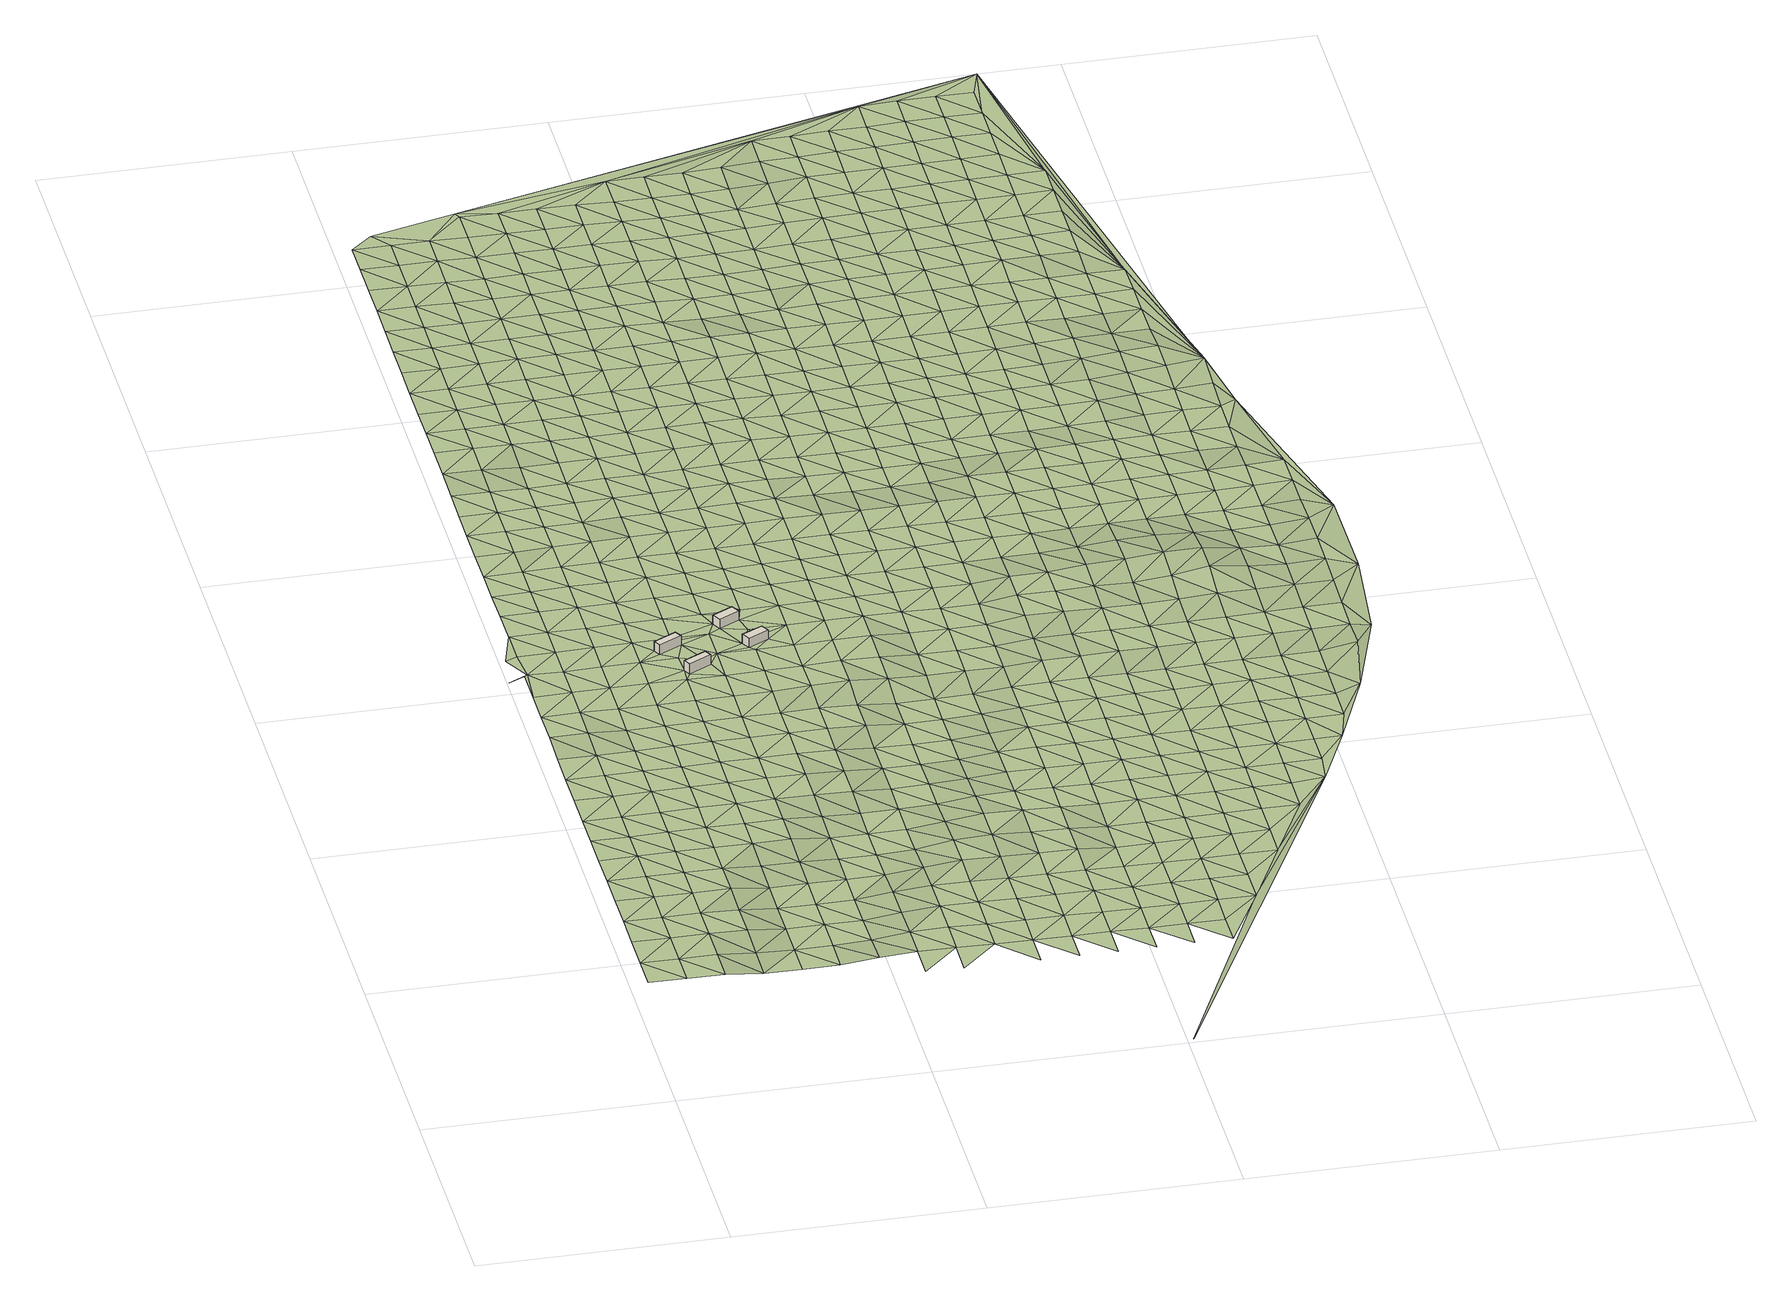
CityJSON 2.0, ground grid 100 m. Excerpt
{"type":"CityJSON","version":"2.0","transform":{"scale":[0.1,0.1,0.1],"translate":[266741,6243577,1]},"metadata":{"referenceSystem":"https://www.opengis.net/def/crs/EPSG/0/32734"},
"CityObjects":{
"building1":{"type":"Building","attributes":{"building":"transportation","building:levels":"1","footprint":{"type":"Polygon"},"plus_code":"CHX7X9XV+XGR","ground_height":3.91,"building_height":4.1,"roof_height":8.01},"geometry":[{"type":"Solid","lod":"1","boundaries":[[[[0,1,2,3]],[[1,4,5,2]],[[4,6,7,5]],[[6,0,3,7]],[[3,2,5,7]],[[6,4,1,0]]]]}]},
"building2":{"type":"Building","attributes":{"building":"transportation","building:levels":"1","footprint":{"type":"Polygon"},"plus_code":"CHXMXMX7+XFW","ground_height":3.87,"building_height":4.1,"roof_height":7.97},"geometry":[{"type":"Solid","lod":"1","boundaries":[[[[8,9,10,11]],[[9,12,13,10]],[[12,14,15,13]],[[14,8,11,15]],[[11,10,13,15]],[[14,12,9,8]]]]}]},
"building3":{"type":"Building","attributes":{"building":"transportation","building:levels":"1","footprint":{"type":"Polygon"},"plus_code":"CJXGXVXG+XHX","ground_height":3.92,"building_height":4.1,"roof_height":8.02},"geometry":[{"type":"Solid","lod":"1","boundaries":[[[[16,17,18,19]],[[17,20,21,18]],[[20,22,23,21]],[[22,16,19,23]],[[19,18,21,23]],[[22,20,17,16]]]]}]},
"building4":{"type":"Building","attributes":{"building":"transportation","building:levels":"1","footprint":{"type":"Polygon"},"plus_code":"CJXXX4X6+X4X","ground_height":3.78,"building_height":4.1,"roof_height":7.88},"geometry":[{"type":"Solid","lod":"1","boundaries":[[[[24,25,26,27]],[[25,28,29,26]],[[28,30,31,29]],[[30,24,27,31]],[[27,26,29,31]],[[30,28,25,24]]]]}]},
"terrain1":{"type":"TINRelief","geometry":[{"type":"CompositeSurface","lod":"1","boundaries":[[[32,33,34]],[[35,36,32]],[[32,34,37]],[[36,35,38]],[[32,37,35]],[[37,34,39]],[[40,38,41]],[[38,35,42]],[[43,40,41]],[[41,38,42]],[[35,37,44]],[[39,45,37]],[[44,42,35]],[[46,43,47]],[[37,45,44]],[[41,48,43]],[[49,46,47]],[[43,48,47]],[[45,39,50]],[[51,41,42]],[[42,44,52]],[[53,49,54]],[[41,51,48]],[[51,42,52]],[[47,54,49]],[[45,55,44]],[[50,55,45]],[[56,53,57]],[[47,48,58]],[[54,59,53]],[[52,44,60]],[[51,58,48]],[[56,57,61]],[[53,59,57]],[[55,60,44]],[[62,54,47]],[[58,62,47]],[[51,52,63]],[[60,64,52]],[[50,65,55]],[[66,59,54]],[[67,61,68]],[[61,57,69]],[[63,58,51]],[[63,52,64]],[[62,66,54]],[[70,67,68]],[[61,69,68]],[[50,71,65]],[[72,60,55]],[[59,73,57]],[[62,58,74]],[[66,75,59]],[[76,70,77]],[[60,72,64]],[[55,65,72]],[[74,58,63]],[[73,69,57]],[[59,75,73]],[[68,77,70]],[[78,66,62]],[[79,80,81]],[[62,74,78]],[[76,82,83]],[[69,84,68]],[[65,71,85]],[[63,64,86]],[[80,79,83]],[[77,87,76]],[[64,72,88]],[[75,66,89]],[[69,73,84]],[[80,90,91]],[[86,74,63]],[[76,87,82]],[[86,64,88]],[[89,66,78]],[[83,82,80]],[[92,77,68]],[[93,91,90]],[[94,73,75]],[[72,65,95]],[[65,85,96]],[[92,68,84]],[[75,89,94]],[[97,87,77]],[[95,88,72]],[[78,74,98]],[[65,96,95]],[[74,86,99]],[[100,90,80]],[[82,101,80]],[[84,73,102]],[[92,97,77]],[[100,93,90]],[[98,89,78]],[[102,73,94]],[[98,74,99]],[[101,100,80]],[[82,87,103]],[[104,92,84]],[[105,96,85]],[[86,88,106]],[[97,107,87]],[[88,95,108]],[[109,93,110]],[[104,84,102]],[[94,89,111]],[[82,103,101]],[[99,86,106]],[[110,93,100]],[[87,107,103]],[[106,88,108]],[[89,98,112]],[[96,113,95]],[[97,92,114]],[[102,94,111]],[[115,116,109]],[[96,105,113]],[[111,89,112]],[[92,104,114]],[[99,117,98]],[[109,110,115]],[[107,97,118]],[[100,101,119]],[[120,108,95]],[[117,99,106]],[[121,101,103]],[[122,116,123]],[[104,102,124]],[[114,118,97]],[[95,113,120]],[[119,110,100]],[[112,98,125]],[[123,116,115]],[[111,124,102]],[[121,119,101]],[[125,98,117]],[[107,126,103]],[[104,127,114]],[[113,105,128]],[[129,106,108]],[[118,130,107]],[[120,131,108]],[[122,132,133]],[[112,134,111]],[[123,135,122]],[[124,127,104]],[[115,110,136]],[[106,129,117]],[[110,119,137]],[[107,130,126]],[[129,108,131]],[[134,112,125]],[[138,120,113]],[[139,133,132]],[[140,118,114]],[[141,121,103]],[[122,135,132]],[[124,111,142]],[[136,123,115]],[[136,110,137]],[[138,113,128]],[[140,114,127]],[[142,111,134]],[[141,103,126]],[[143,130,118]],[[119,121,144]],[[120,145,131]],[[125,117,146]],[[117,129,147]],[[135,123,148]],[[149,139,150]],[[127,124,151]],[[145,120,138]],[[140,143,118]],[[132,152,139]],[[137,119,144]],[[153,128,154]],[[134,125,146]],[[148,123,136]],[[151,124,142]],[[144,121,141]],[[117,147,146]],[[155,149,150]],[[139,152,150]],[[126,130,156]],[[128,153,138]],[[127,157,140]],[[129,131,158]],[[143,159,130]],[[131,145,160]],[[137,161,136]],[[132,135,162]],[[142,134,163]],[[148,164,135]],[[127,151,157]],[[165,155,166]],[[158,147,129]],[[161,137,144]],[[130,159,156]],[[158,131,160]],[[146,163,134]],[[141,126,8]],[[132,162,152]],[[167,143,140]],[[150,166,155]],[[135,164,162]],[[144,141,0]],[[168,148,136]],[[145,138,169]],[[138,153,170]],[[167,140,157]],[[126,156,8]],[[142,171,151]],[[0,141,172]],[[147,173,146]],[[168,136,161]],[[163,174,142]],[[165,175,176]],[[159,143,177]],[[150,152,178]],[[169,160,145]],[[166,179,165]],[[180,172,141]],[[138,170,169]],[[147,158,173]],[[141,8,180]],[[148,181,164]],[[157,151,171]],[[142,174,171]],[[177,143,167]],[[162,178,152]],[[182,176,175]],[[161,144,183]],[[153,184,185]],[[144,0,183]],[[186,163,146]],[[165,179,175]],[[181,148,168]],[[8,156,9]],[[187,166,150]],[[159,188,156]],[[186,146,173]],[[185,170,153]],[[158,160,189]],[[178,187,150]],[[159,177,188]],[[160,169,190]],[[180,191,172]],[[168,161,192]],[[164,193,162]],[[194,174,163]],[[167,157,195]],[[164,181,196]],[[171,197,157]],[[183,0,198]],[[9,156,199]],[[200,182,201]],[[202,179,166]],[[173,158,189]],[[180,8,203]],[[175,204,182]],[[183,192,161]],[[189,160,190]],[[186,194,163]],[[170,205,169]],[[193,178,162]],[[195,177,167]],[[187,202,166]],[[164,196,193]],[[199,156,188]],[[195,157,197]],[[201,206,200]],[[191,180,203]],[[182,204,201]],[[170,185,205]],[[207,9,199]],[[181,168,208]],[[171,174,209]],[[173,210,186]],[[194,211,174]],[[192,212,168]],[[175,179,213]],[[187,178,214]],[[215,190,169]],[[202,216,179]],[[210,173,189]],[[208,196,181]],[[188,177,217]],[[171,209,197]],[[183,198,218]],[[191,203,219]],[[174,211,209]],[[168,212,208]],[[177,195,220]],[[169,205,215]],[[214,178,193]],[[218,198,191]],[[221,206,222]],[[175,213,204]],[[203,207,219]],[[206,201,223]],[[179,216,213]],[[207,199,219]],[[224,202,187]],[[217,199,188]],[[16,192,183]],[[194,186,225]],[[220,217,177]],[[186,210,226]],[[191,219,218]],[[221,222,227]],[[195,197,228]],[[205,185,229]],[[189,190,230]],[[206,223,222]],[[187,214,224]],[[215,231,190]],[[201,204,232]],[[233,212,192]],[[196,234,193]],[[194,225,211]],[[196,208,235]],[[228,197,209]],[[16,183,218]],[[229,185,236]],[[186,226,225]],[[216,202,237]],[[219,199,238]],[[210,189,230]],[[232,204,213]],[[230,190,231]],[[227,239,240]],[[215,205,241]],[[234,214,193]],[[242,220,195]],[[237,202,224]],[[196,235,234]],[[233,192,16]],[[199,217,238]],[[243,223,201]],[[208,212,244]],[[227,222,239]],[[241,205,229]],[[228,242,195]],[[219,24,218]],[[245,213,216]],[[211,246,209]],[[210,247,226]],[[232,243,201]],[[244,212,233]],[[211,225,248]],[[240,249,250]],[[17,16,218]],[[216,237,245]],[[247,210,230]],[[219,238,251]],[[24,219,25]],[[17,218,24]],[[252,235,208]],[[224,214,253]],[[217,220,254]],[[228,209,246]],[[215,255,231]],[[219,251,25]],[[249,240,239]],[[211,248,246]],[[242,256,220]],[[215,241,257]],[[214,234,258]],[[222,223,259]],[[213,260,232]],[[226,261,225]],[[243,262,223]],[[252,208,244]],[[22,233,16]],[[253,237,224]],[[238,217,254]],[[260,213,245]],[[254,220,256]],[[253,214,258]],[[215,257,255]],[[226,247,261]],[[250,263,264]],[[222,259,239]],[[230,231,265]],[[17,24,266]],[[250,249,267]],[[223,262,259]],[[244,233,268]],[[235,269,234]],[[241,229,270]],[[225,271,248]],[[272,242,228]],[[273,235,252]],[[228,246,274]],[[229,275,276]],[[20,17,266]],[[243,232,277]],[[263,278,264]],[[279,251,238]],[[247,230,265]],[[250,267,263]],[[233,22,268]],[[232,260,280]],[[28,25,251]],[[265,231,255]],[[271,225,261]],[[249,239,281]],[[266,24,282]],[[245,237,283]],[[257,241,270]],[[242,272,256]],[[258,234,269]],[[237,253,284]],[[235,273,269]],[[279,238,254]],[[228,274,272]],[[229,276,270]],[[243,277,262]],[[246,248,285]],[[252,244,286]],[[232,280,277]],[[281,239,259]],[[22,20,268]],[[278,287,288]],[[260,245,283]],[[247,289,261]],[[283,237,284]],[[268,286,244]],[[248,271,285]],[[267,249,290]],[[28,251,291]],[[258,292,253]],[[255,257,293]],[[287,278,263]],[[289,247,265]],[[251,279,291]],[[273,252,294]],[[295,254,256]],[[274,246,296]],[[20,266,297]],[[290,249,281]],[[256,272,298]],[[257,270,293]],[[269,292,258]],[[266,282,297]],[[259,262,299]],[[260,300,280]],[[271,261,301]],[[262,277,302]],[[286,294,252]],[[285,296,246]],[[297,282,28]],[[284,253,303]],[[254,295,279]],[[268,20,304]],[[287,305,288]],[[300,260,283]],[[306,288,305]],[[295,256,298]],[[301,261,289]],[[263,267,307]],[[259,299,281]],[[265,255,308]],[[267,290,309]],[[262,302,299]],[[297,28,291]],[[292,303,253]],[[255,293,310]],[[280,311,277]],[[286,268,304]],[[269,273,312]],[[313,270,276]],[[271,314,285]],[[272,274,315]],[[273,294,316]],[[296,317,274]],[[304,20,297]],[[276,318,319]],[[284,320,283]],[[289,265,308]],[[267,309,307]],[[280,300,311]],[[308,255,310]],[[314,271,301]],[[321,287,263]],[[269,312,292]],[[315,298,272]],[[322,291,279]],[[303,320,284]],[[273,316,312]],[[279,295,323]],[[276,319,313]],[[274,317,315]],[[277,324,302]],[[325,290,281]],[[296,285,326]],[[294,286,327]],[[293,270,328]],[[281,299,329]],[[287,321,305]],[[300,283,330]],[[324,277,311]],[[321,263,307]],[[327,286,304]],[[326,285,314]],[[279,323,322]],[[309,290,325]],[[306,305,331]],[[297,291,332]],[[328,310,293]],[[333,301,289]],[[281,329,325]],[[320,330,283]],[[328,270,313]],[[308,334,289]],[[302,335,299]],[[316,294,336]],[[337,303,292]],[[295,298,338]],[[317,296,339]],[[298,315,340]],[[292,312,341]],[[300,342,311]],[[304,297,332]],[[314,301,333]],[[335,302,324]],[[336,294,327]],[[339,296,326]],[[332,291,322]],[[289,334,333]],[[307,309,343]],[[303,337,320]],[[338,323,295]],[[331,305,321]],[[330,342,300]],[[338,298,340]],[[292,341,337]],[[299,344,329]],[[317,345,315]],[[346,308,310]],[[309,325,343]],[[310,328,347]],[[324,311,348]],[[327,304,349]],[[316,350,312]],[[351,313,319]],[[326,314,352]],[[344,299,335]],[[316,336,353]],[[345,317,339]],[[354,355,319]],[[307,356,321]],[[308,346,334]],[[342,348,311]],[[332,349,304]],[[346,310,347]],[[333,352,314]],[[329,357,325]],[[358,330,320]],[[328,313,351]],[[350,341,312]],[[340,315,359]],[[360,322,323]],[[356,307,343]],[[320,337,361]],[[316,353,350]],[[323,338,362]],[[319,355,351]],[[331,363,306]],[[364,339,326]],[[336,327,365]],[[329,344,357]],[[359,315,345]],[[335,324,366]],[[367,331,321]],[[330,358,342]],[[334,368,333]],[[348,369,324]],[[320,361,358]],[[327,349,365]],[[364,326,352]],[[323,362,360]],[[340,370,338]],[[371,332,322]],[[372,347,328]],[[367,321,356]],[[334,346,368]],[[343,325,373]],[[344,335,366]],[[353,336,374]],[[337,341,375]],[[345,339,376]],[[366,324,369]],[[325,357,377]],[[370,340,359]],[[328,351,372]],[[341,350,378]],[[332,371,349]],[[352,333,379]],[[365,374,336]],[[376,339,364]],[[371,322,360]],[[356,343,373]],[[380,348,342]],[[375,361,337]],[[362,338,381]],[[373,325,377]],[[382,331,367]],[[342,358,383]],[[341,378,375]],[[379,333,368]],[[344,384,357]],[[385,359,345]],[[346,347,386]],[[381,338,370]],[[372,387,347]],[[348,380,369]],[[388,365,349]],[[353,389,350]],[[351,355,390]],[[391,331,382]],[[366,384,344]],[[342,383,380]],[[374,392,353]],[[345,376,385]],[[355,393,394]],[[367,356,395]],[[364,352,396]],[[363,331,391]],[[346,386,368]],[[362,397,360]],[[371,388,349]],[[386,347,387]],[[379,398,352]],[[377,357,399]],[[358,361,400]],[[390,372,351]],[[378,350,389]],[[370,359,401]],[[373,395,356]],[[361,375,402]],[[353,392,389]],[[362,381,397]],[[355,394,390]],[[396,376,364]],[[403,374,365]],[[384,399,357]],[[396,352,398]],[[401,359,385]],[[404,366,369]],[[400,383,358]],[[405,379,368]],[[360,406,371]],[[369,380,407]],[[361,402,400]],[[388,403,365]],[[377,408,373]],[[382,367,409]],[[378,410,375]],[[395,411,367]],[[405,368,386]],[[406,360,397]],[[366,404,384]],[[412,392,374]],[[381,370,413]],[[387,372,414]],[[404,369,407]],[[399,408,377]],[[401,415,370]],[[372,390,416]],[[389,410,378]],[[409,391,382]],[[417,388,371]],[[385,376,418]],[[379,419,398]],[[367,411,409]],[[376,396,420]],[[403,412,374]],[[395,373,421]],[[380,383,422]],[[402,375,423]],[[397,381,413]],[[383,400,424]],[[413,370,415]],[[417,371,406]],[[372,416,414]],[[419,379,405]],[[391,425,363]],[[418,401,385]],[[426,386,387]],[[408,421,373]],[[410,423,375]],[[418,376,420]],[[422,407,380]],[[399,384,427]],[[388,428,403]],[[389,392,429]],[[390,394,430]],[[384,404,431]],[[383,424,422]],[[412,432,392]],[[394,433,434]],[[411,395,435]],[[396,398,436]],[[386,426,405]],[[391,409,425]],[[428,388,417]],[[426,387,414]],[[398,419,437]],[[408,399,427]],[[400,402,438]],[[416,390,430]],[[389,429,410]],[[415,401,439]],[[406,397,440]],[[421,435,395]],[[384,431,427]],[[423,441,402]],[[392,432,429]],[[413,442,397]],[[394,434,430]],[[420,396,436]],[[436,398,437]],[[439,401,418]],[[404,407,443]],[[424,400,438]],[[411,444,409]],[[445,412,403]],[[406,440,417]],[[407,422,446]],[[402,441,438]],[[403,428,447]],[[397,442,440]],[[421,408,448]],[[419,405,449]],[[435,444,411]],[[405,426,450]],[[443,431,404]],[[412,445,432]],[[451,423,410]],[[452,413,415]],[[420,453,418]],[[414,416,454]],[[443,407,446]],[[427,448,408]],[[403,447,445]],[[439,455,415]],[[430,456,416]],[[410,429,457]],[[425,409,458]],[[424,459,422]],[[449,437,419]],[[453,420,436]],[[405,450,449]],[[428,417,460]],[[423,451,441]],[[413,452,442]],[[434,433,461]],[[444,458,409]],[[438,459,424]],[[452,415,455]],[[417,440,462]],[[410,457,451]],[[416,456,454]],[[435,421,463]],[[431,464,427]],[[465,439,418]],[[426,414,466]],[[448,467,421]],[[446,422,468]],[[460,447,428]],[[432,469,429]],[[461,430,434]],[[431,443,464]],[[417,462,460]],[[432,445,470]],[[465,418,453]],[[435,463,444]],[[436,437,471]],[[442,472,440]],[[466,450,426]],[[458,473,425]],[[421,467,463]],[[459,468,422]],[[466,414,454]],[[437,449,474]],[[475,448,427]],[[476,438,441]],[[430,461,456]],[[439,477,455]],[[469,457,429]],[[441,451,478]],[[432,470,469]],[[442,452,472]],[[453,436,471]],[[363,425,479]],[[475,427,464]],[[471,437,474]],[[477,439,465]],[[443,446,480]],[[438,476,459]],[[445,447,481]],[[440,482,462]],[[450,483,449]],[[468,484,446]],[[441,478,476]],[[447,460,485]],[[486,467,448]],[[487,458,444]],[[488,454,456]],[[444,463,489]],[[450,466,483]],[[482,440,472]],[[464,443,480]],[[481,470,445]],[[490,461,491]],[[452,455,492]],[[451,457,493]],[[465,453,494]],[[480,446,484]],[[475,486,448]],[[447,485,481]],[[455,477,495]],[[456,461,488]],[[457,469,496]],[[458,487,473]],[[497,474,449]],[[444,489,487]],[[471,494,453]],[[498,468,459]],[[460,462,499]],[[493,478,451]],[[452,492,472]],[[459,476,500]],[[492,455,495]],[[462,482,501]],[[457,496,493]],[[483,497,449]],[[467,502,463]],[[464,503,475]],[[466,454,504]],[[486,505,467]],[[488,506,454]],[[473,479,425]],[[468,498,484]],[[485,460,499]],[[469,470,507]],[[474,508,471]],[[477,465,509]],[[503,464,480]],[[459,500,498]],[[462,501,499]],[[470,481,510]],[[494,511,465]],[[502,489,463]],[[482,472,512]],[[483,466,504]],[[473,487,513]],[[467,505,502]],[[504,454,506]],[[497,508,474]],[[476,478,514]],[[496,469,507]],[[509,495,477]],[[478,493,515]],[[470,510,507]],[[512,472,492]],[[465,511,509]],[[486,475,516]],[[517,494,471]],[[485,518,481]],[[475,503,519]],[[480,484,520]],[[514,500,476]],[[521,488,461]],[[501,482,522]],[[483,523,497]],[[484,498,524]],[[478,515,514]],[[499,518,485]],[[508,517,471]],[[486,516,505]],[[487,489,525]],[[496,526,493]],[[475,519,516]],[[489,502,527]],[[523,483,504]],[[522,482,512]],[[503,480,520]],[[510,481,528]],[[529,492,495]],[[530,511,494]],[[488,521,506]],[[520,484,524]],[[495,509,531]],[[526,496,507]],[[473,513,479]],[[525,513,487]],[[489,527,525]],[[518,528,481]],[[517,530,494]],[[498,500,532]],[[533,499,501]],[[515,493,534]],[[492,529,512]],[[508,497,535]],[[500,514,536]],[[529,495,531]],[[501,522,537]],[[497,523,538]],[[502,505,539]],[[503,540,519]],[[509,511,541]],[[504,506,542]],[[505,516,543]],[[534,493,526]],[[532,524,498]],[[499,533,518]],[[510,544,507]],[[517,508,535]],[[540,503,520]],[[500,536,532]],[[501,537,533]],[[528,545,510]],[[530,541,511]],[[497,538,535]],[[527,502,539]],[[515,546,514]],[[523,504,542]],[[513,525,547]],[[505,543,539]],[[542,506,521]],[[519,548,516]],[[526,507,544]],[[549,531,509]],[[522,512,550]],[[546,515,534]],[[510,545,544]],[[512,529,551]],[[520,524,552]],[[530,517,553]],[[513,547,479]],[[519,540,548]],[[541,549,509]],[[527,554,525]],[[536,514,555]],[[556,528,518]],[[537,522,550]],[[523,557,538]],[[524,532,552]],[[518,533,558]],[[535,553,517]],[[512,551,550]],[[516,559,543]],[[555,514,546]],[[554,527,539]],[[557,523,542]],[[560,540,520]],[[528,556,545]],[[534,526,561]],[[529,531,562]],[[559,516,548]],[[518,558,556]],[[549,563,531]],[[544,564,526]],[[547,525,565]],[[536,566,532]],[[541,530,567]],[[535,538,568]],[[552,560,520]],[[553,569,530]],[[461,490,521]],[[539,543,570]],[[533,537,571]],[[546,534,561]],[[562,551,529]],[[565,525,554]],[[566,536,555]],[[531,563,562]],[[526,564,561]],[[550,572,537]],[[557,568,538]],[[548,540,573]],[[541,567,549]],[[543,559,570]],[[530,569,567]],[[479,547,574]],[[552,532,575]],[[571,558,533]],[[544,545,576]],[[577,553,535]],[[542,521,578]],[[560,573,540]],[[537,572,571]],[[545,556,579]],[[554,539,580]],[[555,546,581]],[[574,547,565]],[[532,566,575]],[[568,577,535]],[[582,559,548]],[[544,576,564]],[[583,563,549]],[[557,542,578]],[[584,550,551]],[[570,580,539]],[[561,581,546]],[[545,579,576]],[[551,562,585]],[[560,552,586]],[[587,569,553]],[[573,582,548]],[[583,549,567]],[[565,554,588]],[[556,558,589]],[[578,568,557]],[[550,584,572]],[[586,552,575]],[[479,574,590]],[[577,587,553]],[[558,571,591]],[[551,585,584]],[[570,559,592]],[[566,555,593]],[[561,564,594]],[[581,595,555]],[[580,588,554]],[[589,579,556]],[[562,563,596]],[[582,592,559]],[[558,591,589]],[[563,583,597]],[[576,594,564]],[[574,565,598]],[[560,599,573]],[[566,593,575]],[[571,572,600]],[[601,567,569]],[[577,568,602]],[[560,586,603]],[[555,595,593]],[[587,604,569]],[[605,580,570]],[[606,581,561]],[[585,562,596]],[[565,588,598]],[[596,563,597]],[[572,584,600]],[[602,568,578]],[[578,521,490]],[[582,573,599]],[[592,605,570]],[[560,603,599]],[[594,606,561]],[[363,479,607]],[[569,604,601]],[[590,574,608]],[[609,591,571]],[[576,579,610]],[[583,567,611]],[[579,589,612]],[[613,586,575]],[[614,595,581]],[[615,588,580]],[[587,577,616]],[[585,617,584]],[[598,608,574]],[[575,593,618]],[[600,609,571]],[[602,619,577]],[[610,594,576]],[[597,583,611]],[[605,615,580]],[[606,614,581]],[[579,612,610]],[[617,585,596]],[[611,567,601]],[[603,586,613]],[[592,582,620]],[[587,616,604]],[[589,591,621]],[[575,618,613]],[[599,622,582]],[[577,619,616]],[[595,623,593]],[[598,588,624]],[[600,584,625]],[[608,626,590]],[[609,621,591]],[[605,592,620]],[[490,602,578]],[[582,622,620]],[[595,614,623]],[[615,624,588]],[[625,584,617]],[[627,612,589]],[[628,606,594]],[[629,596,597]],[[630,601,604]],[[479,590,631]],[[611,632,597]],[[594,610,633]],[[634,608,598]],[[599,603,635]],[[602,490,619]],[[593,636,618]],[[613,637,603]],[[621,627,589]],[[630,604,616]],[[615,605,638]],[[609,600,639]],[[606,628,614]],[[596,629,617]],[[624,634,598]],[[636,593,623]],[[629,597,632]],[[600,625,640]],[[594,633,628]],[[599,635,622]],[[641,610,612]],[[620,638,605]],[[603,637,635]],[[618,642,613]],[[643,626,608]],[[609,639,621]],[[619,644,616]],[[645,611,601]],[[600,640,639]],[[612,627,641]],[[601,630,646]],[[619,490,644]],[[634,643,608]],[[618,636,642]],[[620,622,647]],[[623,614,648]],[[624,615,649]],[[611,645,632]],[[633,610,650]],[[625,617,651]],[[638,652,615]],[[614,628,653]],[[617,629,654]],[[645,601,646]],[[637,613,655]],[[590,626,631]],[[635,647,622]],[[641,650,610]],[[624,649,634]],[[636,623,648]],[[621,656,627]],[[630,616,657]],[[640,625,651]],[[655,613,642]],[[643,658,626]],[[615,652,649]],[[648,614,653]],[[644,659,616]],[[621,639,660]],[[617,654,651]],[[661,638,620]],[[629,632,662]],[[628,633,663]],[[646,630,657]],[[647,661,620]],[[657,616,659]],[[621,660,656]],[[632,645,664]],[[650,665,633]],[[637,666,635]],[[636,667,642]],[[641,627,668]],[[655,669,637]],[[670,643,634]],[[671,652,638]],[[640,672,639]],[[663,653,628]],[[673,644,490]],[[662,654,629]],[[634,649,674]],[[667,636,648]],[[632,664,662]],[[651,675,640]],[[633,665,663]],[[666,647,635]],[[650,641,668]],[[646,676,645]],[[661,671,638]],[[637,669,666]],[[668,627,656]],[[658,631,626]],[[643,670,658]],[[677,655,642]],[[672,660,639]],[[644,673,659]],[[634,674,670]],[[640,675,672]],[[676,646,657]],[[677,642,667]],[[661,647,678]],[[648,653,679]],[[652,680,649]],[[665,650,681]],[[682,664,645]],[[683,651,654]],[[657,659,673]],[[671,684,652]],[[653,663,685]],[[654,662,686]],[[655,687,669]],[[656,660,688]],[[678,647,666]],[[668,681,650]],[[682,645,676]],[[680,674,649]],[[667,648,679]],[[651,683,675]],[[687,655,677]],[[658,670,689]],[[652,684,680]],[[679,653,685]],[[688,660,672]],[[654,686,683]],[[690,671,661]],[[665,691,663]],[[662,664,692]],[[676,657,693]],[[689,631,658]],[[661,678,690]],[[682,694,664]],[[681,691,665]],[[657,673,693]],[[669,695,666]],[[677,667,696]],[[697,668,656]],[[669,687,698]],[[656,688,699]],[[670,674,700]],[[684,671,701]],[[672,675,702]],[[685,663,703]],[[686,662,692]],[[631,607,479]],[[674,680,704]],[[679,696,667]],[[692,664,694]],[[675,683,705]],[[695,678,666]],[[668,697,681]],[[682,676,706]],[[701,671,690]],[[669,698,695]],[[697,656,699]],[[691,703,663]],[[700,689,670]],[[674,704,700]],[[675,705,702]],[[693,706,676]],[[687,677,707]],[[708,680,684]],[[685,709,679]],[[688,672,710]],[[686,711,683]],[[696,712,677]],[[694,682,713]],[[684,701,708]],[[703,709,685]],[[711,686,692]],[[707,698,687]],[[631,689,714]],[[690,678,715]],[[710,699,688]],[[691,681,716]],[[677,712,707]],[[678,695,717]],[[710,672,702]],[[718,693,673]],[[681,697,719]],[[682,706,713]],[[704,680,720]],[[696,679,721]],[[705,683,722]],[[714,689,700]],[[715,701,690]],[[703,691,716]],[[715,678,717]],[[709,721,679]],[[720,680,708]],[[681,719,716]],[[722,683,711]],[[723,692,694]],[[693,718,706]],[[694,713,724]],[[607,725,363]],[[704,726,700]],[[695,698,727]],[[712,696,728]],[[697,699,729]],[[714,730,631]],[[698,707,731]],[[699,710,732]],[[733,702,705]],[[709,703,734]],[[692,723,711]],[[713,706,718]],[[726,704,720]],[[721,728,696]],[[694,724,723]],[[705,722,735]],[[708,701,736]],[[717,695,727]],[[729,719,697]],[[701,715,737]],[[698,731,727]],[[729,699,732]],[[716,734,703]],[[714,700,738]],[[712,739,707]],[[702,733,710]],[[705,735,733]],[[720,708,736]],[[738,700,726]],[[736,701,737]],[[728,739,712]],[[717,740,715]],[[721,709,741]],[[719,742,716]],[[722,711,743]],[[734,744,709]],[[711,723,745]],[[731,707,746]],[[730,714,747]],[[732,710,748]],[[749,724,713]],[[740,717,727]],[[719,729,742]],[[713,718,749]],[[726,720,750]],[[721,741,728]],[[735,722,743]],[[739,746,707]],[[747,714,738]],[[709,744,741]],[[733,748,710]],[[711,745,743]],[[737,715,751]],[[752,734,716]],[[736,750,720]],[[631,730,607]],[[723,724,753]],[[751,715,740]],[[752,716,742]],[[727,731,754]],[[735,755,733]],[[729,732,756]],[[747,757,730]],[[746,758,731]],[[748,759,732]],[[738,726,760]],[[737,761,736]],[[739,728,762]],[[763,744,734]],[[753,745,723]],[[750,764,726]],[[728,741,765]],[[753,724,749]],[[743,755,735]],[[727,754,740]],[[742,729,756]],[[761,737,751]],[[731,758,754]],[[756,732,759]],[[752,763,734]],[[760,747,738]],[[746,739,762]],[[748,733,766]],[[726,764,760]],[[728,765,762]],[[767,749,718]],[[744,768,741]],[[750,736,769]],[[766,733,755]],[[770,752,742]],[[771,743,745]],[[769,736,761]],[[744,763,768]],[[745,753,772]],[[730,757,607]],[[758,746,773]],[[757,747,774]],[[751,740,775]],[[776,759,748]],[[740,754,777]],[[770,742,756]],[[741,778,765]],[[764,750,779]],[[762,773,746]],[[774,747,760]],[[767,753,749]],[[748,766,776]],[[745,772,771]],[[761,751,775]],[[755,743,780]],[[752,781,763]],[[740,777,775]],[[778,741,768]],[[779,750,769]],[[753,767,772]],[[781,752,770]],[[764,782,760]],[[758,783,754]],[[762,765,784]],[[780,766,755]],[[785,756,759]],[[773,786,758]],[[774,787,757]],[[759,776,788]],[[780,743,771]],[[769,761,789]],[[764,779,782]],[[778,784,765]],[[783,777,754]],[[768,763,790]],[[756,785,770]],[[787,607,757]],[[775,789,761]],[[758,786,783]],[[785,759,788]],[[763,781,791]],[[792,773,762]],[[793,774,760]],[[778,768,790]],[[776,766,794]],[[793,760,782]],[[784,792,762]],[[790,763,791]],[[766,780,795]],[[767,796,772]],[[796,771,772]],[[777,797,775]],[[779,769,798]],[[789,799,769]],[[800,786,773]],[[787,774,801]],[[788,776,794]],[[781,770,802]],[[777,783,797]],[[794,766,795]],[[770,785,803]],[[780,771,796]],[[782,779,798]],[[778,804,784]],[[792,800,773]],[[774,793,801]],[[769,799,798]],[[805,789,775]],[[802,791,781]],[[804,778,790]],[[770,803,802]],[[780,796,795]],[[607,787,806]],[[786,807,783]],[[805,775,797]],[[793,782,808]],[[809,792,784]],[[785,788,810]],[[801,806,787]],[[786,800,807]],[[794,811,788]],[[812,799,789]],[[798,808,782]],[[809,784,804]],[[797,783,813]],[[790,791,814]],[[810,803,785]],[[805,812,789]],[[810,788,811]],[[791,802,815]],[[793,816,801]],[[800,792,817]],[[806,818,607]],[[813,783,807]],[[819,794,795]],[[796,819,795]],[[804,790,814]],[[808,816,793]],[[817,792,809]],[[814,791,815]],[[820,805,797]],[[798,799,821]],[[803,822,802]],[[812,823,799]],[[794,819,811]],[[824,806,801]],[[820,797,813]],[[803,810,822]],[[807,800,825]],[[808,798,821]],[[815,802,822]],[[817,826,800]],[[824,801,816]],[[799,823,821]],[[811,819,810]],[[812,805,827]],[[809,804,828]],[[814,829,804]],[[830,818,806]],[[813,807,825]],[[825,800,826]],[[805,820,827]],[[822,810,819]],[[816,808,831]],[[828,817,809]],[[824,830,806]],[[832,814,815]],[[828,804,829]],[[822,832,815]],[[823,812,833]],[[831,808,821]],[[822,819,832]],[[820,813,834]],[[817,828,826]],[[814,832,829]],[[827,833,812]],[[607,818,725]],[[816,835,824]],[[830,836,818]],[[825,834,813]],[[826,828,825]],[[831,835,816]],[[829,832,828]],[[820,837,827]],[[821,823,838]],[[833,839,823]],[[840,830,824]],[[834,825,828]],[[834,837,820]],[[833,827,837]],[[832,837,828]],[[831,821,838]],[[824,835,840]],[[823,839,838]],[[837,834,828]],[[836,830,841]],[[839,833,837]],[[836,725,818]],[[831,842,835]],[[841,830,840]],[[837,838,839]],[[842,831,838]],[[840,835,842]],[[837,832,725]],[[842,838,837]],[[841,843,836]],[[841,840,842]],[[843,725,836]],[[842,837,725]],[[842,725,841]],[[841,725,843]]]}]}
},
"vertices":[
[589,3152,28],[605,3121,28],[605,3121,70],[589,3152,70],[699,3171,28],[699,3171,70],[682,3201,28],[682,3201,70],
[672,2994,26],[688,2963,26],[688,2963,70],[672,2994,70],[781,3013,26],[781,3013,70],[765,3043,26],[765,3043,70],
[847,3291,29],[866,3255,29],[866,3255,70],[847,3291,70],[951,3300,29],[951,3300,70],[932,3336,29],[932,3336,70],
[929,3134,28],[949,3098,28],[949,3098,69],[929,3134,69],[1033,3143,28],[1033,3143,69],[1014,3178,28],[1014,3178,69],
[68,970,23],[68,825,23],[218,825,21],[218,1125,22],[68,1125,23],[218,970,22],[68,1275,23],[368,825,20],[68,1425,24],[218,1425,22],[218,1275,22],[68,1575,22],[368,1125,21],[368,970,21],[68,1730,18],[218,1730,21],[218,1575,23],[68,1875,19],[518,825,5],[368,1425,22],[368,1275,22],[68,2020,18],[218,1875,18],[518,970,10],[68,2175,18],[218,2175,18],[368,1575,22],[218,2020,19],[518,1125,17],[68,2325,19],[368,1730,22],[518,1425,22],[518,1275,17],[668,970,3],[368,1875,20],[68,2475,19],[218,2475,19],[218,2325,19],[68,2625,28],[668,825,4],[668,1125,3],[368,2175,20],[518,1575,21],[368,2020,19],[68,2775,27],[218,2625,28],[518,1730,21],[68,3080,24],[81,3089,24],[1,3046,24],[218,2925,27],[68,2925,25],[368,2325,20],[818,825,4],[668,1425,4],[218,2775,28],[668,1275,3],[518,1875,22],[68,3225,23],[20,3202,24],[368,2475,20],[68,3370,26],[518,2020,22],[818,1125,3],[818,970,3],[368,2625,20],[668,1730,18],[668,1575,11],[218,3225,24],[218,3080,25],[518,2175,21],[368,2925,28],[518,2325,20],[969,825,18],[818,1425,4],[368,2775,25],[818,1275,3],[68,3525,23],[218,3370,26],[668,2020,21],[668,1875,20],[969,970,9],[518,2475,21],[218,3525,24],[68,3675,18],[818,1575,11],[518,2625,21],[368,3225,26],[969,1125,3],[368,3080,28],[68,3825,18],[218,3675,21],[668,2175,21],[818,1730,18],[518,2925,28],[668,2325,21],[1119,825,27],[969,1425,3],[518,2775,24],[969,1275,3],[218,3975,16],[68,3975,15],[818,1875,20],[218,3825,21],[368,3525,25],[368,3370,25],[1119,970,26],[68,4130,15],[668,2475,22],[518,3080,28],[818,2020,21],[668,2625,22],[518,3225,28],[1119,1125,18],[969,1730,5],[969,1575,4],[368,3675,26],[68,4275,12],[218,4275,14],[818,2175,21],[218,4130,16],[1269,825,25],[1119,680,25],[68,4420,18],[668,2925,26],[818,2325,21],[1119,1425,3],[668,2775,25],[1119,1275,18],[518,3370,26],[368,3975,22],[969,1875,13],[368,3825,22],[68,4570,26],[218,4420,17],[818,2475,22],[518,3525,25],[1269,1125,29],[1269,970,28],[969,2175,21],[605,3121,29],[1119,1575,2],[969,2020,21],[218,4725,27],[68,4725,27],[818,2625,22],[368,4130,17],[218,4570,25],[668,3080,29],[518,3675,26],[68,4870,25],[668,3225,29],[1269,680,21],[1419,825,20],[1119,1730,2],[368,4275,16],[818,2775,25],[1269,1425,17],[1269,1275,29],[699,3171,29],[668,3370,28],[518,3975,24],[1119,1875,7],[969,2475,21],[518,3825,24],[969,2325,21],[682,3201,29],[818,2925,26],[68,5015,22],[218,5015,22],[368,4420,14],[765,3043,29],[218,4870,26],[1419,970,23],[68,5170,22],[781,3013,29],[668,3675,28],[1119,2175,14],[1269,1575,7],[1119,2020,16],[668,3525,27],[368,4725,24],[518,4130,18],[1419,1125,27],[368,4570,16],[969,2775,26],[818,3225,29],[818,3080,29],[969,2625,21],[68,5320,23],[218,5320,22],[218,5170,22],[518,4275,17],[1269,1875,6],[1269,1730,3],[68,5470,25],[1119,2325,18],[1569,825,19],[1419,1425,33],[1419,1275,27],[368,4870,27],[818,3370,28],[668,3975,28],[668,3825,28],[1569,680,17],[518,4420,16],[969,2925,28],[218,5470,23],[68,5620,26],[1569,970,21],[1119,2475,22],[368,5015,27],[818,3525,27],[518,4570,16],[1269,2175,5],[1419,1575,30],[1269,2020,9],[218,5620,25],[68,5770,27],[969,3080,28],[818,3675,28],[668,4275,20],[1119,2775,32],[1569,1275,23],[1119,2625,22],[1569,1125,23],[668,4130,22],[368,5320,25],[518,4725,22],[1419,1730,19],[368,5170,25],[218,5920,27],[68,5920,27],[1569,1425,29],[969,3225,29],[218,5770,27],[969,3370,29],[818,3975,28],[1720,970,20],[1419,1875,9],[1269,2475,16],[818,3825,28],[1269,2325,6],[1720,680,17],[1720,825,18],[518,5015,27],[68,6075,27],[1119,2925,29],[518,4870,27],[368,5470,24],[1014,3178,29],[668,4570,18],[668,4420,18],[1419,2020,10],[969,3525,28],[218,6075,27],[68,6220,27],[1569,1575,36],[368,5620,23],[1119,3080,29],[818,4130,22],[1720,1125,21],[969,3675,28],[1269,2775,35],[1419,2175,4],[1119,3225,30],[1269,2625,16],[518,5320,26],[668,4725,20],[1569,1730,35],[518,5170,26],[818,4275,20],[1119,3370,30],[218,6220,27],[156,6300,27],[368,5920,24],[1720,1425,25],[368,5770,23],[1720,1275,21],[668,4870,25],[969,3975,29],[1870,970,18],[1569,1875,26],[1419,2475,3],[969,3825,29],[1419,2325,3],[1870,680,17],[1870,825,17],[818,4420,18],[368,6075,26],[1269,3080,32],[1269,2925,34],[668,5015,28],[518,5620,24],[1569,2020,16],[1119,3525,30],[1870,1125,19],[518,5470,25],[818,4570,18],[368,6220,28],[1269,3225,30],[1720,1730,31],[1720,1575,28],[668,5170,27],[1119,3675,29],[969,4275,23],[1419,2775,25],[1569,2175,7],[1419,2625,3],[969,4130,24],[818,4725,20],[518,5770,22],[668,5320,27],[1569,2325,3],[1870,1425,22],[1870,1275,19],[818,4870,25],[1269,3370,30],[1119,3975,29],[2020,970,15],[1720,1875,28],[1119,3825,29],[2020,680,17],[2020,825,14],[518,5920,21],[668,5470,27],[969,4570,22],[1569,2475,4],[1419,3080,33],[969,4420,21],[1419,2925,31],[504,6395,26],[1720,2020,25],[1269,3525,30],[818,5170,27],[518,6075,22],[1870,1575,24],[818,5015,28],[1569,2625,4],[1419,3225,32],[2020,1125,15],[668,5770,24],[1269,3675,31],[1119,4275,25],[1720,2175,22],[668,5620,24],[1119,4130,26],[1870,1730,26],[969,4870,24],[1569,2775,20],[518,6220,25],[969,4725,22],[818,5320,27],[1720,2325,14],[2020,1425,11],[2020,1275,15],[1419,3370,30],[1269,3975,32],[2170,970,15],[518,6370,26],[1269,3825,32],[2170,680,17],[2170,825,14],[668,5920,23],[1870,2020,25],[1569,2925,22],[1870,1875,26],[818,5470,27],[1119,4570,23],[1720,2475,8],[1119,4420,23],[1419,3525,30],[969,5170,27],[2020,1575,14],[1569,3080,25],[969,5015,27],[818,5620,24],[668,6220,22],[1269,4130,28],[668,6075,23],[1419,3675,31],[1720,2775,19],[2170,1275,15],[1720,2625,8],[2170,1125,15],[1569,3225,29],[1870,2325,23],[2020,1730,20],[1870,2175,25],[818,5770,24],[1119,4870,24],[1269,4275,25],[1119,4725,25],[668,6370,21],[2170,1425,11],[969,5470,25],[1569,3370,30],[1419,3975,31],[2320,970,14],[969,5320,27],[1419,3825,31],[2320,680,17],[2320,825,14],[818,5920,23],[2020,2020,23],[2020,1875,22],[1269,4570,23],[1870,2475,19],[1720,3080,22],[1269,4420,23],[1720,2925,21],[1119,5170,27],[818,6075,23],[1569,3675,30],[1119,5015,26],[1569,3525,30],[969,5620,23],[2170,1730,20],[2170,1575,14],[1419,4275,19],[1870,2775,19],[2020,2175,22],[2320,1275,14],[1870,2625,19],[2320,1125,14],[1419,4130,24],[818,6220,22],[1269,4725,25],[1720,3370,29],[2471,970,14],[1720,3225,25],[969,5920,23],[1119,5320,27],[2020,2325,23],[2320,1425,12],[969,5770,23],[1269,4870,23],[1569,3975,30],[1569,3825,30],[2170,2020,23],[1870,2925,21],[818,6370,21],[2170,1875,22],[1119,5470,22],[1419,4570,18],[2020,2475,23],[1419,4420,17],[1119,6520,15],[1269,5170,28],[1720,3675,29],[1870,3080,22],[2320,1575,15],[1269,5015,25],[1720,3525,30],[1119,5620,21],[969,6220,21],[2471,1125,13],[969,6075,22],[2906,1745,17],[2020,2,18],[2020,2775,28],[1569,4275,17],[2170,2175,22],[2020,2625,23],[1569,4130,20],[2320,1730,19],[1419,4870,20],[1870,3370,29],[1419,4725,19],[1870,3225,27],[1119,5920,20],[1269,5320,28],[2471,1425,11],[1119,5770,22],[2471,1275,13],[1720,3975,30],[2320,1875,20],[2170,2475,23],[1720,3825,30],[2170,2325,23],[2020,2925,36],[969,6370,20],[1569,4570,17],[1569,4420,16],[1269,5620,16],[2320,2020,21],[1870,3525,30],[1269,5470,17],[1419,5170,27],[2621,1275,13],[2020,3080,43],[2471,1575,14],[1419,5015,24],[1119,6220,17],[1720,4130,21],[1119,6075,18],[1870,3675,30],[2170,2775,28],[2320,2175,21],[2170,2625,23],[1569,4870,19],[2020,3370,42],[1720,4275,17],[2471,1875,19],[1569,4725,18],[2020,3225,47],[2471,1730,18],[1269,5920,15],[1419,5320,27],[2320,2325,21],[2621,1425,12],[1269,5770,16],[1870,3975,30],[1870,3825,30],[1720,4420,16],[1119,6370,15],[1419,5470,19],[2320,2475,22],[2170,3080,43],[2170,2925,36],[1569,5015,23],[2471,2020,19],[1269,6075,15],[1720,4570,18],[2020,3675,31],[2621,1575,15],[2020,3525,33],[1419,5620,16],[1569,5170,27],[1870,4275,19],[2320,2775,31],[2320,2625,22],[1870,4130,22],[1269,6220,14],[1720,4725,18],[2471,2325,22],[2621,1730,18],[2471,2175,20],[1419,5770,16],[2170,3370,42],[2170,3225,47],[1569,5320,27],[1269,6370,13],[1720,4870,18],[2020,3975,30],[2621,1875,18],[2771,1575,14],[2020,3825,30],[1419,5920,16],[1870,4420,18],[1569,5470,22],[2471,2475,22],[2320,3080,39],[2320,2925,35],[1720,5015,22],[2621,2020,18],[1419,6075,16],[2170,3675,31],[1269,6520,15],[2170,3525,33],[1569,5620,18],[1870,4725,19],[2020,4130,30],[1870,4570,18],[2471,2775,30],[2471,2625,22],[1419,6220,13],[1720,5320,25],[2320,3225,48],[2621,2325,22],[2771,1730,17],[1720,5170,25],[2621,2175,19],[1569,5770,18],[2020,4275,23],[2170,6820,31],[1419,6370,12],[2320,3370,58],[2170,3975,30],[2621,2475,24],[2170,3825,30],[1870,5015,21],[2020,4420,18],[1569,5920,17],[2771,2020,17],[2471,2925,33],[1870,4870,18],[2771,1875,18],[1720,5620,24],[2320,3525,42],[1720,5470,26],[2020,4570,19],[1569,6075,17],[2471,3080,37],[1419,6520,15],[2320,3675,32],[2170,4275,23],[2621,2775,29],[2771,2175,18],[1720,6670,26],[2621,2625,24],[2170,4130,30],[1569,6220,14],[1870,5320,24],[2020,4725,20],[1870,5170,24],[1720,5770,22],[2471,3370,63],[2471,3225,44],[2320,3825,30],[2020,4870,19],[1569,6370,13],[2921,1875,18],[2771,2475,25],[2771,2325,21],[1870,5470,28],[2170,4570,19],[1720,6075,21],[2320,3975,30],[2621,3080,40],[1720,5920,21],[2170,4420,18],[2621,2925,32],[2020,5015,20],[2471,3675,35],[2921,2175,16],[1569,6520,18],[2921,2020,17],[2471,3525,53],[1870,5620,27],[2771,2775,30],[2320,4275,25],[2771,2625,25],[2320,4130,30],[2020,5320,24],[2170,4725,20],[2471,3825,30],[2020,5170,24],[1720,6370,20],[1870,5770,24],[2621,3370,74],[3033,2026,16],[1720,6220,20],[2621,3225,57],[2921,2325,19],[2170,4870,19],[2020,5470,30],[2320,4570,20],[1870,6075,25],[2471,3975,30],[2921,2475,24],[2771,3080,48],[1870,5920,23],[2320,4420,18],[2771,2925,33],[2170,5015,20],[2621,3525,55],[1720,6520,26],[2020,5620,28],[2471,4130,29],[2921,2775,32],[3071,2175,15],[2921,2625,24],[2170,5320,24],[2320,4725,21],[2621,3825,33],[2170,5170,24],[2621,3675,36],[1870,6370,28],[2020,5770,28],[2771,3370,75],[2471,4275,27],[1870,6220,26],[2771,3225,80],[3071,2325,16],[2320,5015,22],[2020,5920,27],[2471,4420,20],[2771,3525,47],[2921,2925,37],[2320,4870,20],[3071,2475,25],[1870,6520,28],[2170,5620,28],[2621,4130,28],[2170,5470,30],[3172,2353,31],[2621,3975,33],[2020,6075,28],[2471,4570,20],[2921,3080,45],[3071,2775,33],[3071,2625,25],[2659,6946,37],[2020,6220,28],[2320,5320,27],[2471,4725,20],[2771,3825,34],[1870,6670,28],[2320,5170,27],[2771,3675,36],[2921,3370,52],[2621,4275,28],[2921,3225,61],[2170,5920,27],[2170,5770,28],[2020,6370,29],[2471,4870,22],[2320,5470,30],[2621,4570,24],[2771,3975,34],[3071,3080,46],[2621,4420,23],[3071,2925,39],[2471,5015,29],[2020,6520,32],[2921,3525,40],[3222,2625,48],[2170,6075,28],[2320,5620,31],[2771,4130,28],[3222,2775,35],[2471,5320,29],[3071,3225,49],[2921,3825,35],[2020,6670,32],[2471,5170,29],[2921,3675,36],[2170,6370,29],[2320,5770,28],[2621,4870,30],[2771,4275,29],[2170,6220,28],[2621,4725,24],[3071,3370,47],[3300,2746,38],[2771,4420,31],[2320,5920,29],[2921,3975,35],[3222,3080,47],[3222,2925,39],[2621,5015,34],[2170,6520,32],[2471,5620,34],[3071,3525,42],[2471,5470,28],[2771,4570,32],[2320,6075,30],[3222,3225,56],[2921,4130,28],[2320,6220,29],[2621,5320,27],[2771,4725,36],[3071,3825,37],[2621,5170,27],[2170,6670,32],[3071,3675,39],[2471,5770,30],[2921,4420,32],[2921,4275,28],[2771,4870,42],[2320,6370,31],[3222,3525,53],[3222,3370,59],[3337,3157,57],[2621,5470,26],[2471,6075,30],[2471,5920,28],[2771,5015,34],[2320,6520,36],[3071,4130,27],[3071,3975,37],[2921,4570,35],[2621,5620,34],[2320,6670,36],[2771,5170,26],[2471,6220,31],[2921,4725,47],[3222,3825,42],[3222,3675,46],[2621,5770,34],[2771,5320,26],[3071,4420,32],[3071,4275,28],[2471,6370,32],[2921,4870,48],[2320,6820,37],[3329,3567,73],[2771,5470,26],[2621,6075,30],[3222,3975,42],[2621,5920,31],[2471,6520,38],[2921,5170,29],[2921,5015,34],[2771,5620,33],[3071,4725,61],[3071,4570,44],[2471,6670,38],[2621,6220,31],[3135,4452,32],[2771,5770,36],[2921,5320,29],[2621,6370,33],[2471,6820,38],[2921,5470,25],[2771,6075,32],[2771,5920,33],[2621,6520,36],[2621,6670,36],[2771,6220,32],[2621,6820,36]
]}
